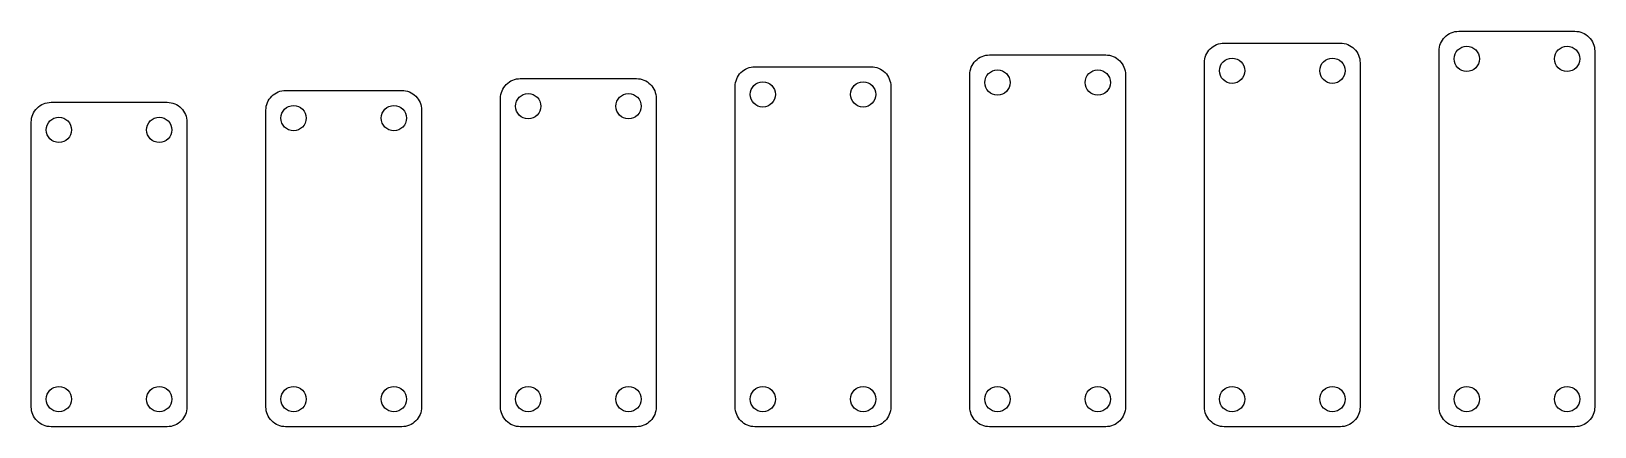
# Model space of a CAD drawing. Header units: millimetres. Extents: x -198 to 198, y -46 to 55.
import ezdxf

# ---------------------------------------------------------------- set-up
doc = ezdxf.new("R2010")
doc.units = ezdxf.units.MM
doc.layers.get('0').update_dxf_attribs({"linetype": 'CONTINUOUS'})

msp = doc.modelspace()

# ---------------------------------------------------------------- linework, layer by layer
for points in [[(99.1, 46.6, -0.414214), (104.1, 51.6), (133.5, 51.6, -0.414214), (138.5, 46.6), (138.5, -40.6, -0.414214), (133.5, -45.6), (104.1, -45.6, -0.414214), (99.1, -40.6)], [(158.5, 49.6, -0.414214), (163.5, 54.6), (192.9, 54.6, -0.414214), (197.9, 49.6), (197.9, -40.6, -0.414214), (192.9, -45.6), (163.5, -45.6, -0.414214), (158.5, -40.6)], [(74.1, 48.6, -0.414214), (79.1, 43.6), (79.1, -40.6, -0.414214), (74.1, -45.6), (44.7, -45.6, -0.414214), (39.7, -40.6), (39.7, 43.6, -0.414214), (44.7, 48.6)], [(14.7, 45.6, -0.414214), (19.7, 40.6), (19.7, -40.6, -0.414214), (14.7, -45.6), (-14.7, -45.6, -0.414214), (-19.7, -40.6), (-19.7, 40.6, -0.414214), (-14.7, 45.6)], [(-104.1, 39.6, -0.414214), (-99.1, 34.6), (-99.1, -40.6, -0.414214), (-104.1, -45.6), (-133.5, -45.6, -0.414214), (-138.5, -40.6), (-138.5, 34.6, -0.414214), (-133.5, 39.6)], [(-79.1, 37.6, -0.414214), (-74.1, 42.6), (-44.7, 42.6, -0.414214), (-39.7, 37.6), (-39.7, -40.6, -0.414214), (-44.7, -45.6), (-74.1, -45.6, -0.414214), (-79.1, -40.6)], [(-197.9, 31.6, -0.414214), (-192.9, 36.6), (-163.5, 36.6, -0.414214), (-158.5, 31.6), (-158.5, -40.6, -0.414214), (-163.5, -45.6), (-192.9, -45.6, -0.414214), (-197.9, -40.6)]]:
    msp.add_lwpolyline(points, format="xyb", close=True)
for centre in [(106.1, 44.6), (131.5, 44.6), (165.5, 47.6), (190.9, 47.6), (46.7, 41.6), (72.1, 41.6), (-12.7, 38.6), (12.7, 38.6), (-131.5, 32.6), (-106.1, 32.6), (-72.1, 35.6), (-46.7, 35.6), (-190.9, 29.6), (-165.5, 29.6), (-190.9, -38.6), (-165.5, -38.6), (-131.5, -38.6), (-106.1, -38.6), (-72.1, -38.6), (-46.7, -38.6), (-12.7, -38.6), (12.7, -38.6), (46.7, -38.6), (72.1, -38.6), (106.1, -38.6), (131.5, -38.6), (165.5, -38.6), (190.9, -38.6)]:
    msp.add_circle(centre, 3.2)

doc.saveas('drawing.dxf')
